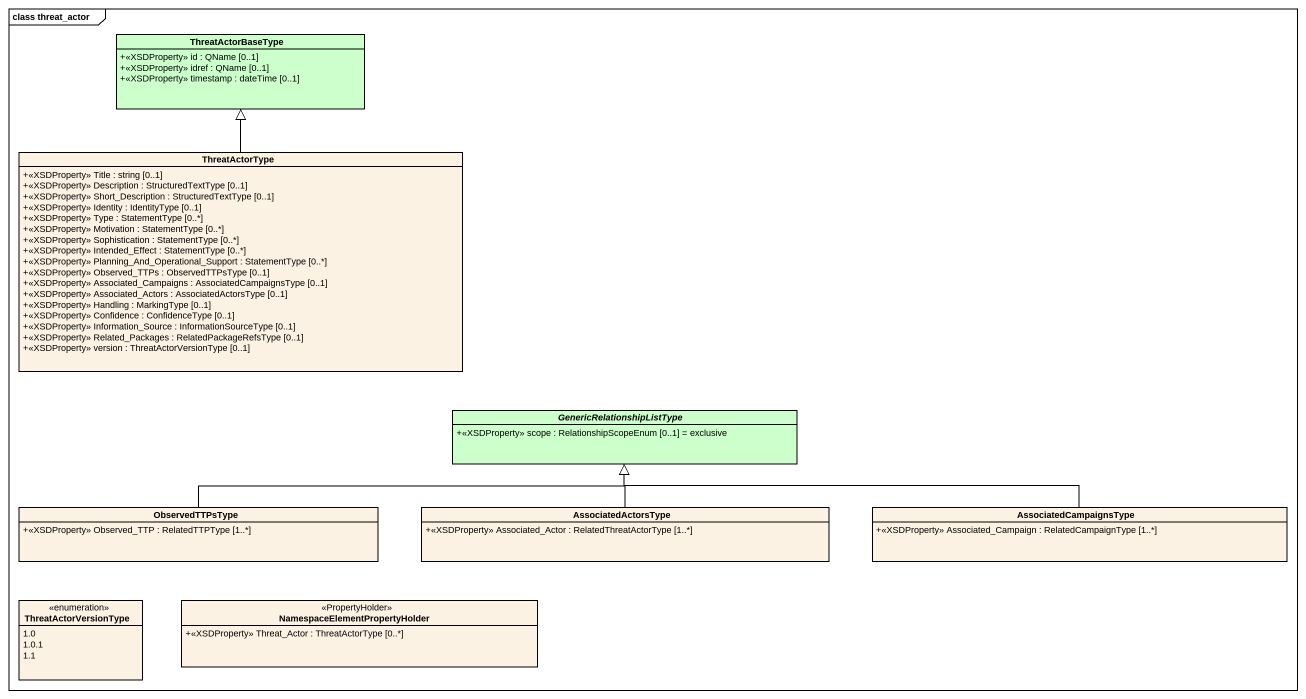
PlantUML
@startuml
mainframe class threat_actor
hide circle
hide empty members
skinparam classAttributeIconSize 0
class ThreatActorBaseType #CCFFCC {
  +<<XSDProperty>> id : QName [0..1]
  +<<XSDProperty>> idref : QName [0..1]
  +<<XSDProperty>> timestamp : dateTime [0..1]
}
class ThreatActorType {
  +<<XSDProperty>> Title : string [0..1]
  +<<XSDProperty>> Description : StructuredTextType [0..1]
  +<<XSDProperty>> Short_Description : StructuredTextType [0..1]
  +<<XSDProperty>> Identity : IdentityType [0..1]
  +<<XSDProperty>> Type : StatementType [0..*]
  +<<XSDProperty>> Motivation : StatementType [0..*]
  +<<XSDProperty>> Sophistication : StatementType [0..*]
  +<<XSDProperty>> Intended_Effect : StatementType [0..*]
  +<<XSDProperty>> Planning_And_Operational_Support : StatementType [0..*]
  +<<XSDProperty>> Observed_TTPs : ObservedTTPsType [0..1]
  +<<XSDProperty>> Associated_Campaigns : AssociatedCampaignsType [0..1]
  +<<XSDProperty>> Associated_Actors : AssociatedActorsType [0..1]
  +<<XSDProperty>> Handling : MarkingType [0..1]
  +<<XSDProperty>> Confidence : ConfidenceType [0..1]
  +<<XSDProperty>> Information_Source : InformationSourceType [0..1]
  +<<XSDProperty>> Related_Packages : RelatedPackageRefsType [0..1]
  +<<XSDProperty>> version : ThreatActorVersionType [0..1]
}
abstract class GenericRelationshipListType #CCFFCC {
  +<<XSDProperty>> scope : RelationshipScopeEnum [0..1] = exclusive
}
class ObservedTTPsType {
  +<<XSDProperty>> Observed_TTP : RelatedTTPType [1..*]
}
class AssociatedActorsType {
  +<<XSDProperty>> Associated_Actor : RelatedThreatActorType [1..*]
}
class AssociatedCampaignsType {
  +<<XSDProperty>> Associated_Campaign : RelatedCampaignType [1..*]
}
enum ThreatActorVersionType {
  1.0
  1.0.1
  1.1
}
class "NamespaceElementPropertyHolder" as NamespaceElementPropertyHold <<PropertyHolder>> {
  +<<XSDProperty>> Threat_Actor : ThreatActorType [0..*]
}
ThreatActorType -up-|> ThreatActorBaseType
ObservedTTPsType -right-|> GenericRelationshipListType
AssociatedActorsType -up-|> GenericRelationshipListType
AssociatedCampaignsType -left-|> GenericRelationshipListType
@enduml
